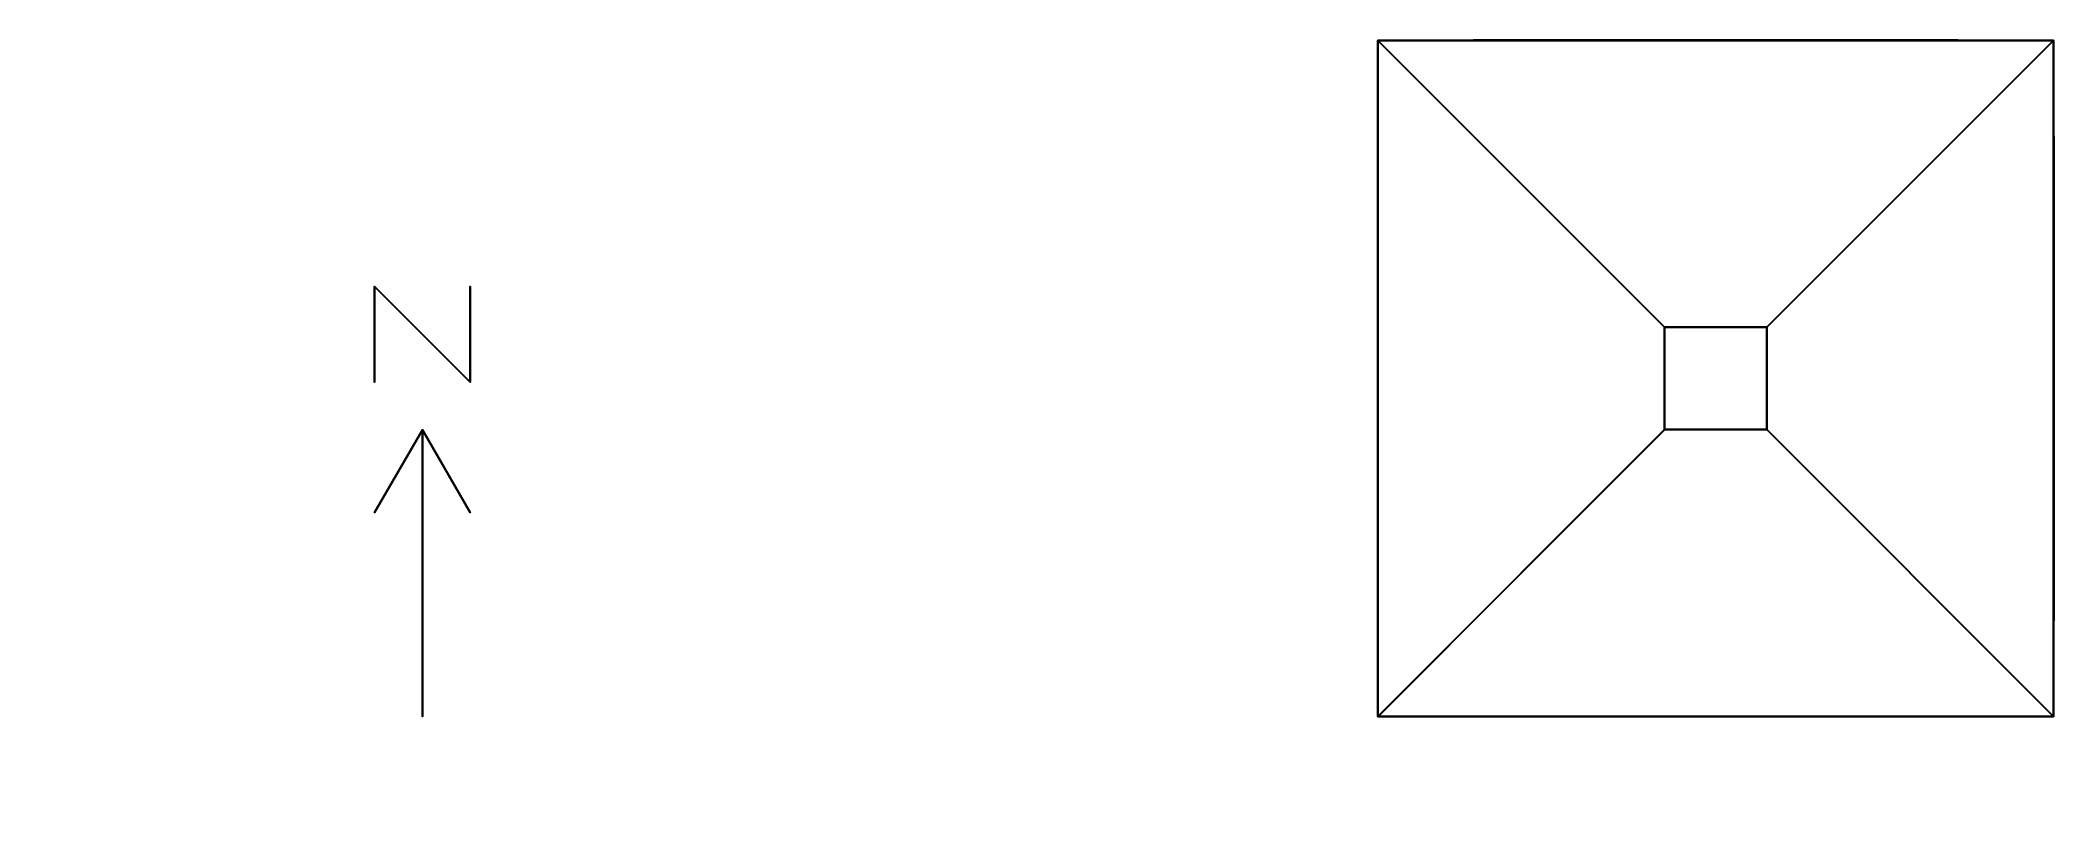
# Model space of a CAD drawing. Header units: metres. Extents: x -14 to 7.1, y -8.2 to 0.
import ezdxf

# ---------------------------------------------------------------- set-up
doc = ezdxf.new("R2010")
doc.units = ezdxf.units.M

msp = doc.modelspace()

# ---------------------------------------------------------------- linework, layer by layer
at = {"layer": '1', "color": 3}
for points in [[(-10.50219, -2.57326, 0.1), (-10.50219, -2.57326), (-10.50219, -3.57326), (-10.50219, -3.57326, 0.1)], [(-10.50219, -2.57326, 0.1), (-10.50219, -2.57326), (-9.50219, -3.57326), (-9.50219, -3.57326, 0.1)], [(-9.50219, -2.57326, 0.1), (-9.50219, -2.57326), (-9.50219, -3.57326), (-9.50219, -3.57326, 0.1)], [(-10.00219, -4.07326, 0.1), (-10.00219, -4.07326), (-10.50219, -4.93928), (-10.50219, -4.93928, 0.1)], [(-10.00219, -4.07326, 0.1), (-10.00219, -4.07326), (-10.00219, -7.07326), (-10.00219, -7.07326, 0.1)], [(-10.00219, -4.07326, 0.1), (-10.00219, -4.07326), (-9.50219, -4.93928), (-9.50219, -4.93928, 0.1)]]:
    msp.add_3dface(points, dxfattribs=at)
at = {"layer": 'ZONE_1', "color": 43}
for points in [[(0, 0, 3), (0, 0), (0, -7.07107), (0, -7.07107, 3)], [(0, 0, 3), (0, 0), (2.99955, -2.99955), (2.99955, -2.99955, 3)], [(2.99955, -2.99955, 3), (2.99955, -2.99955), (0, 0), (0, 0, 3)], [(3, -3, 3), (3, -3), (3, -4.07107), (3, -4.07107, 3)], [(0, -7.07107, 3), (0, -7.07107), (2.99955, -4.07152), (2.99955, -4.07152, 3)], [(0.00045, -7.07061, 3), (0.00045, -7.07061), (3, -4.07107), (3, -4.07107, 3)]]:
    msp.add_3dface(points, dxfattribs=at)
at = {"layer": 'ZONE_1', "color": 8}
msp.add_3dface([(0, -7.07107), (0, 0), (3, -3), (3, -4.07107)], dxfattribs=at)
at = {"layer": 'ZONE_1', "color": 15}
msp.add_3dface([(3, -3, 3), (0, 0, 3), (0, -7.07107, 3), (3, -4.07107, 3)], dxfattribs=at)
at = {"layer": 'ZONE_1', "color": 13}
for points in [[(-0.00219, -1, 2.12748), (0, -1, 2.12748), (0, -6.07107, 2.12748), (-0.00219, -6.07107, 2.12748)], [(-0.00219, -6.07107, 2.12748), (0, -6.07107, 2.12748), (0, -1, 2.12748), (-0.00219, -1, 2.12748)]]:
    msp.add_3dface(points, dxfattribs=at)
at = {"layer": 'ZONE_1', "color": 143}
msp.add_3dface([(0, -1, 2.12748), (0, -1, 0.87252), (0, -6.07107, 0.87252), (0, -6.07107, 2.12748)], dxfattribs=at)
at = {"layer": 'ZONE_2', "color": 8}
msp.add_3dface([(0, -7.07107), (3, -4.07107), (4.07107, -4.07107), (7.07107, -7.07107)], dxfattribs=at)
at = {"layer": 'ZONE_2', "color": 15}
msp.add_3dface([(4.07107, -4.07107, 3), (3, -4.07107, 3), (0, -7.07107, 3), (7.07107, -7.07107, 3)], dxfattribs=at)
at = {"layer": 'ZONE_2', "color": 43}
for points in [[(2.99955, -4.07152, 3), (2.99955, -4.07152), (0, -7.07107), (0, -7.07107, 3)], [(3, -4.07107, 3), (3, -4.07107), (0.00045, -7.07061), (0.00045, -7.07061, 3)], [(3, -4.07107, 3), (3, -4.07107), (4.07107, -4.07107), (4.07107, -4.07107, 3)], [(4.07107, -4.07107, 3), (4.07107, -4.07107), (7.07061, -7.07061), (7.07061, -7.07061, 3)], [(7.07061, -7.07061, 3), (7.07061, -7.07061), (4.07107, -4.07107), (4.07107, -4.07107, 3)], [(0, -7.07107, 3), (0, -7.07107), (7.07107, -7.07107), (7.07107, -7.07107, 3)]]:
    msp.add_3dface(points, dxfattribs=at)
at = {"layer": 'ZONE_2', "color": 143}
msp.add_3dface([(1, -7.07107, 2.12748), (1, -7.07107, 0.87252), (6.07107, -7.07107, 0.87252), (6.07107, -7.07107, 2.12748)], dxfattribs=at)
at = {"layer": 'ZONE_2', "color": 13}
for points in [[(1, -7.07326, 2.12748), (1, -7.07107, 2.12748), (6.07107, -7.07107, 2.12748), (6.07107, -7.07326, 2.12748)], [(6.07107, -7.07326, 2.12748), (6.07107, -7.07107, 2.12748), (1, -7.07107, 2.12748), (1, -7.07326, 2.12748)]]:
    msp.add_3dface(points, dxfattribs=at)
at = {"layer": 'ZONE_3', "color": 8}
msp.add_3dface([(4.07107, -4.07107), (4.07107, -3), (7.07107, 0), (7.07107, -7.07107)], dxfattribs=at)
at = {"layer": 'ZONE_3', "color": 15}
msp.add_3dface([(7.07107, 0, 3), (4.07107, -3, 3), (4.07107, -4.07107, 3), (7.07107, -7.07107, 3)], dxfattribs=at)
at = {"layer": 'ZONE_3', "color": 43}
for points in [[(7.07107, -7.07107, 3), (7.07107, -7.07107), (7.07107, 0), (7.07107, 0, 3)], [(4.07107, -3, 3), (4.07107, -3), (7.07061, -0.00045), (7.07061, -0.00045, 3)], [(7.07061, -0.00045, 3), (7.07061, -0.00045), (4.07107, -3), (4.07107, -3, 3)], [(4.07107, -3, 3), (4.07107, -3), (4.07107, -4.07107), (4.07107, -4.07107, 3)], [(4.07107, -4.07107, 3), (4.07107, -4.07107), (7.07061, -7.07061), (7.07061, -7.07061, 3)], [(7.07061, -7.07061, 3), (7.07061, -7.07061), (4.07107, -4.07107), (4.07107, -4.07107, 3)]]:
    msp.add_3dface(points, dxfattribs=at)
at = {"layer": 'ZONE_3', "color": 143}
msp.add_3dface([(7.07107, -6.07107, 2.12748), (7.07107, -6.07107, 0.87252), (7.07107, -1, 0.87252), (7.07107, -1, 2.12748)], dxfattribs=at)
at = {"layer": 'ZONE_3', "color": 13}
for points in [[(7.07326, -6.07107, 2.12748), (7.07107, -6.07107, 2.12748), (7.07107, -1, 2.12748), (7.07326, -1, 2.12748)], [(7.07326, -1, 2.12748), (7.07107, -1, 2.12748), (7.07107, -6.07107, 2.12748), (7.07326, -6.07107, 2.12748)]]:
    msp.add_3dface(points, dxfattribs=at)
at = {"layer": 'ZONE_4', "color": 43}
for points in [[(7.07107, 0, 3), (7.07107, 0), (0, 0), (0, 0, 3)], [(0, 0, 3), (0, 0), (2.99955, -2.99955), (2.99955, -2.99955, 3)], [(2.99955, -2.99955, 3), (2.99955, -2.99955), (0, 0), (0, 0, 3)], [(4.07107, -3, 3), (4.07107, -3), (7.07061, -0.00045), (7.07061, -0.00045, 3)], [(7.07061, -0.00045, 3), (7.07061, -0.00045), (4.07107, -3), (4.07107, -3, 3)], [(3, -3, 3), (3, -3), (4.07107, -3), (4.07107, -3, 3)]]:
    msp.add_3dface(points, dxfattribs=at)
at = {"layer": 'ZONE_4', "color": 8}
msp.add_3dface([(3, -3), (0, 0), (7.07107, 0), (4.07107, -3)], dxfattribs=at)
at = {"layer": 'ZONE_4', "color": 15}
msp.add_3dface([(7.07107, 0, 3), (0, 0, 3), (3, -3, 3), (4.07107, -3, 3)], dxfattribs=at)
at = {"layer": 'ZONE_4', "color": 13}
for points in [[(6.07107, 0.00219, 2.12748), (6.07107, 0, 2.12748), (1, 0, 2.12748), (1, 0.00219, 2.12748)], [(1, 0.00219, 2.12748), (1, 0, 2.12748), (6.07107, 0, 2.12748), (6.07107, 0.00219, 2.12748)]]:
    msp.add_3dface(points, dxfattribs=at)
at = {"layer": 'ZONE_4', "color": 143}
msp.add_3dface([(6.07107, 0, 2.12748), (6.07107, 0, 0.87252), (1, 0, 0.87252), (1, 0, 2.12748)], dxfattribs=at)
at = {"layer": 'ZONE_CORE', "color": 43}
for points in [[(3, -4.07107, 3), (3, -4.07107), (3, -3), (3, -3, 3)], [(4.07107, -3, 3), (4.07107, -3), (3, -3), (3, -3, 3)], [(4.07107, -4.07107, 3), (4.07107, -4.07107), (4.07107, -3), (4.07107, -3, 3)], [(4.07107, -4.07107, 3), (4.07107, -4.07107), (3, -4.07107), (3, -4.07107, 3)]]:
    msp.add_3dface(points, dxfattribs=at)
at = {"layer": 'ZONE_CORE', "color": 8}
msp.add_3dface([(4.07107, -4.07107), (3, -4.07107), (3, -3), (4.07107, -3)], dxfattribs=at)
at = {"layer": 'ZONE_CORE', "color": 15}
msp.add_3dface([(4.07107, -4.07107, 3), (3, -4.07107, 3), (3, -3, 3), (4.07107, -3, 3)], dxfattribs=at)

doc.saveas('drawing.dxf')
